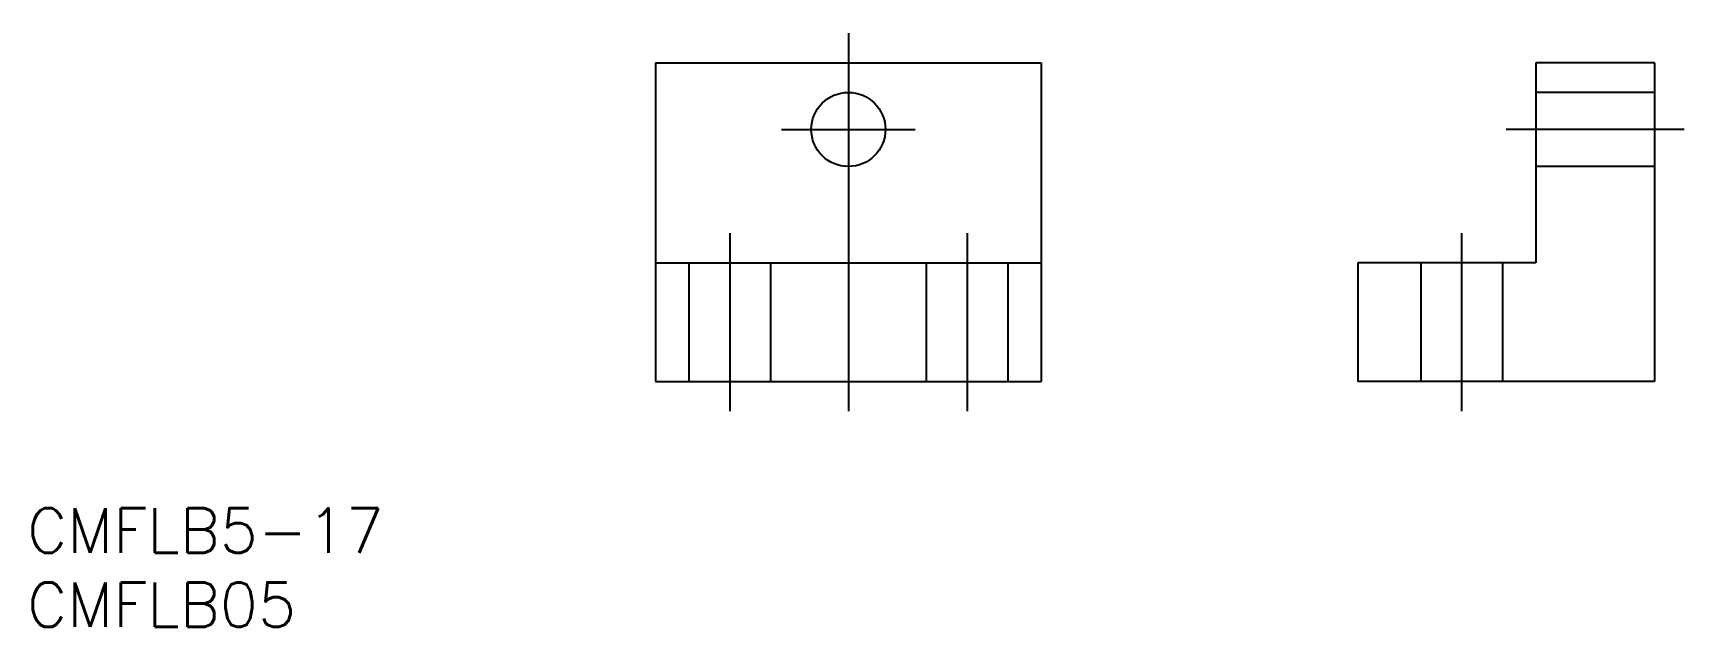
# Model space of a CAD drawing. Extents: x -55 to 56, y -34 to 6.
import ezdxf

# ---------------------------------------------------------------- set-up
doc = ezdxf.new("R2010")
doc.units = 0
doc.linetypes.add('CENTER', pattern=[50.8, 31.75, -6.35, 6.35, -6.35])
doc.linetypes.add('DASHED', pattern=[19.05, 12.7, -6.35])
doc.layers.get('0').update_dxf_attribs({"linetype": 'CONTINUOUS'})
doc.layers.add('CENTER', color=1, linetype='CENTER')
doc.styles.get("Standard").update_dxf_attribs({"font": 'txt.shx', "height": 3, "bigfont": 'bigfont.shx'})

msp = doc.modelspace()

# ---------------------------------------------------------------- linework, layer by layer
at = {"color": 7, "linetype": 'CONTINUOUS'}
for p, q in [((-13, 4.5), (-13, -17)), ((-13, 4.5), (13, 4.5)), ((13, 4.5), (13, -17)), ((54.35, 4.5), (46.35, 4.5)), ((46.35, 4.5), (46.35, -9)), ((54.35, 4.5), (54.35, -17)), ((-13, -9), (13, -9)), ((46.35, -9), (34.35, -9)), ((34.35, -9), (34.35, -17)), ((-13, -17), (13, -17)), ((54.35, -17), (34.35, -17))]:
    msp.add_line(p, q, dxfattribs=at)
at = {"color": 3, "linetype": 'DASHED'}
for p, q in [((54.35, 2.5), (46.35, 2.5)), ((54.35, -2.5), (46.35, -2.5)), ((-10.75, -9), (-10.75, -17)), ((-5.25, -9), (-5.25, -17)), ((5.25, -9), (5.25, -17)), ((10.75, -9), (10.75, -17)), ((38.6, -9), (38.6, -17)), ((44.1, -9), (44.1, -17))]:
    msp.add_line(p, q, dxfattribs=at)
at = {"color": 7, "linetype": 'CONTINUOUS'}
msp.add_circle((0, 0), 2.5, dxfattribs=at)
at = {"layer": 'CENTER', "color": 1, "linetype": 'CENTER'}
for p, q in [((0, 6.5), (0, -19)), ((-4.5, 0), (4.5, 0)), ((56.35, 0), (44.35, 0)), ((-8, -7), (-8, -19)), ((8, -7), (8, -19)), ((41.35, -7), (41.35, -19))]:
    msp.add_line(p, q, dxfattribs=at)

# ---------------------------------------------------------------- texts
at = {"color": 7, "linetype": 'CONTINUOUS'}
for s, p in [('CMFLB5-17', (-55.37, -28.54)), ('CMFLB05', (-55.37, -33.54))]:
    msp.add_text(s, height=3, dxfattribs=at).set_placement(p)

doc.saveas('drawing.dxf')
